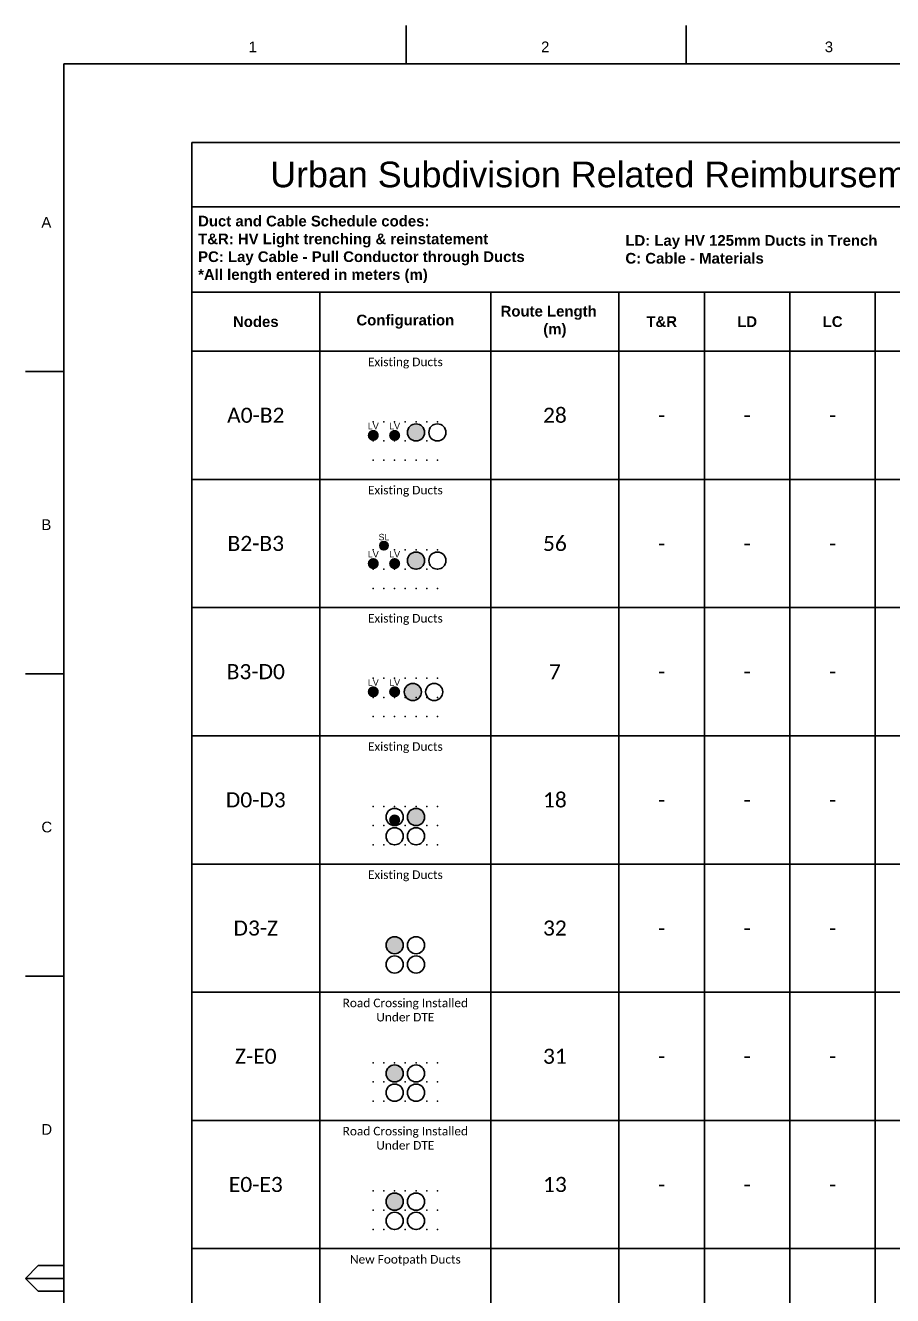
# Paper-space layout 'Duct B (2)' of a CAD drawing. Header units: metres, sheet in millimetres. Extents: x -9 to 824, y -9 to 577.
# Drawn here: x -8.9 to 194, y 280.2 to 577.4 of the extents above; entities that cross this region are included whole.
import ezdxf
from ezdxf.enums import TextEntityAlignment as Align

# ---------------------------------------------------------------- set-up
doc = ezdxf.new("R2010")
doc.units = ezdxf.units.M
doc.layers.get('0').update_dxf_attribs({"color": 6})
doc.layers.add('_User Miscellaneous10', color=252, linetype='Continuous', lineweight=13, plot=False, transparency=0.75)
doc.layers.add('Notes', color=7, linetype='Continuous')
doc.styles.add('ARIAL', font='arial.ttf', dxfattribs={"height": 2})
doc.styles.get("Standard").update_dxf_attribs({"font": 'arial.ttf'})
doc.linetypes.add('IE Trench HV', pattern='A,4,-0.4,["/",Standard,S=2,R=0,X=0.25,Y=-1],-1.6', length=6)

# ---------------------------------------------------------------- blocks, each defined once
blk = doc.blocks.new('A1_FRAME_TITLE')
at = {"layer": 'Notes'}
for p, q in [((89.14, 574.39), (89.14, 583.39)), ((154.65, 574.39), (154.65, 583.39)), ((9, 574.39), (9, 5.97)), ((9, 502.43), (0, 502.43)), ((8.99, 431.68), (0, 431.68)), ((8.99, 360.93), (0, 360.93)), ((0, 290.18), (3, 293.18)), ((3, 293.18), (8.99, 293.18)), ((0, 290.18), (9, 290.18)), ((3, 287.18), (0, 290.18)), ((8.99, 287.18), (3, 287.18))]:
    blk.add_line(p, q, dxfattribs=at)
at = {"layer": 'Notes', "flags": 128}
for points in [[(149.5, 574.39), (9, 574.39)], [(824.37, 574.39), (149.5, 574.39)]]:
    blk.add_lwpolyline(points, dxfattribs=at)
at = {"layer": 'Notes', "style": 'ARIAL'}
for s, p in [('1', (52.24, 577.12)), ('2', (120.7, 577.12)), ('3', (187.09, 577.12)), ('A', (3.74, 536.06)), ('B', (3.74, 465.31)), ('C', (3.74, 394.56)), ('D', (3.74, 323.81))]:
    blk.add_text(s, height=2.5, dxfattribs=at).set_placement(p)
at = {"layer": 'Notes', "style": 'ARIAL', "flags": 8}
blk.add_attdef('VERSION_NO', text='', height=1.5, rotation=90, dxfattribs=at).set_placement((261.75, 40.04), align=Align.MIDDLE_CENTER)
at = {"layer": 'Notes', "style": 'ARIAL'}
for tag, height, p in [('CAP_NO', 2, (496.37, 44.97)), ('IE_NUM', 2, (496.37, 38.97)), ('REF_1', 2, (321.87, 32.97)), ('GEN_WO', 2.5, (427.37, 32.97)), ('HV_SWITCH', 2, (496.37, 32.97)), ('REF_2', 2, (321.87, 26.97)), ('OH_WO', 2.5, (427.37, 26.97)), ('UBD_REF', 2, (496.37, 26.97)), ('REF_3', 2, (321.87, 20.97)), ('UG_WO', 2.5, (427.37, 20.97)), ('GIS_MAP_No', 2, (496.37, 20.97)), ('REF_4', 2, (321.87, 14.97)), ('SUB_WO', 2.5, (427.37, 14.97)), ('HV_OP_DIAG', 2, (496.37, 14.97)), ('LGA', 2, (496.37, 8.97))]:
    blk.add_attdef(tag, text='', height=height, dxfattribs=at).set_placement(p, align=Align.MIDDLE_LEFT)
for tag, height, p in [('T1', 4, (679.37, 41.13)), ('T2', 4, (679.37, 35.13)), ('REF_No_1', 2.5, (306.87, 32.97)), ('T3', 4, (679.37, 29.13)), ('REF_No_2', 2.5, (306.87, 26.97)), ('DRAWN', 2.5, (561.87, 25.97)), ('T4', 4, (679.37, 23.13)), ('NUM', 8, (791.37, 20.97)), ('REV', 8, (819.37, 20.97)), ('REF_No_3', 2.5, (306.87, 20.97)), ('DATE', 2.5, (561.87, 17.97)), ('T5', 4, (679.37, 17.13)), ('REF_No_4', 2.5, (306.87, 14.97)), ('T6', 4, (679.37, 11.13)), ('CHD', 2.5, (561.87, 9.97)), ('DESIGN', 2.5, (601.87, 9.97)), ('NS', 2.5, (789.8, 8.94)), ('SHTS', 2.5, (804.81, 8.95))]:
    blk.add_attdef(tag, text='', height=height, dxfattribs=at).set_placement(p, align=Align.MIDDLE_CENTER)
blk.add_attdef('scale', text='', height=2.5, dxfattribs=at).set_placement((560.29, 33.27), align=Align.CENTER)
blk.add_attdef('ExportID', (9.08, 2.39), '', height=2.5, dxfattribs=at)
at = {"layer": 'Notes', "style": 'ARIAL', "flags": 1}
for tag, p, height in [('ProjectType', (14.17, -26.8), 2.5), ('ProjectNumber', (23.56, -26.82), 0.1), ('DrawingNumber', (35.51, -26.8), 0.1), ('ProjectDescription', (47.56, -26.83), 0.1), ('ExportDate', (60.28, -26.79), 2.5), ('ExportUserName', (69.15, -26.8), 2.5), ('DesignerCompanyName', (81.48, -26.79), 2.5), ('ExportAreaOfInterest', (97.1, -26.81), 2.5), ('GIS_SUCCESS', (112, -26.78), 2.5), ('CAD_SUCCESS', (121.79, -26.78), 2.5), ('DEPOTCODE', (132.11, -26.88), 2.5), ('ExportCategories', (140.08, -26.8), 2.5), ('Comments', (154.38, -26.88), 2.5)]:
    blk.add_attdef(tag, p, '', height=height, dxfattribs=at)
blk = doc.blocks.new('*T437')
at = {"layer": 'Notes', "color": 0, "linetype": 'ByBlock', "lineweight": -2, "transparency": 16777216}
for p, q in [((0, 0), (300, 0)), ((0, 0), (0, -48.82)), ((300, 0), (300, -48.82)), ((0, -15), (300, -15)), ((0, -35), (300, -35)), ((30, -35), (30, -48.82)), ((70, -35), (70, -48.82)), ((100, -35), (100, -48.82)), ((120, -35), (120, -48.82)), ((140, -35), (140, -48.82)), ((160, -35), (160, -48.82)), ((180, -35), (180, -48.82)), ((200, -35), (200, -48.82)), ((220, -35), (220, -48.82)), ((260, -35), (260, -48.82)), ((0, -48.82), (30, -48.82)), ((100, -48.82), (120, -48.82)), ((220, -48.82), (300, -48.82))]:
    blk.add_line(p, q, dxfattribs=at)
at = {"layer": 'Notes', "linetype": 'ByBlock', "lineweight": -2, "transparency": 16777216}
for p, q in [((0, -48.82), (0, -468.82)), ((30, -48.82), (100, -48.82)), ((30, -48.82), (30, -468.82)), ((70, -48.82), (70, -468.82)), ((100, -48.82), (100, -468.82)), ((120, -48.82), (220, -48.82)), ((120, -48.82), (120, -468.82)), ((140, -48.82), (140, -468.82)), ((160, -48.82), (160, -468.82)), ((180, -48.82), (180, -468.82)), ((200, -48.82), (200, -468.82)), ((220, -48.82), (220, -468.82)), ((260, -48.82), (260, -468.82)), ((300, -48.82), (300, -468.82)), ((0, -78.82), (300, -78.82)), ((0, -108.82), (300, -108.82)), ((0, -138.82), (300, -138.82)), ((0, -168.82), (300, -168.82)), ((0, -198.82), (300, -198.82)), ((0, -228.82), (300, -228.82)), ((0, -258.82), (300, -258.82)), ((0, -288.82), (300, -288.82)), ((0, -318.82), (300, -318.82)), ((0, -348.82), (300, -348.82)), ((0, -378.82), (300, -378.82)), ((0, -408.82), (300, -408.82)), ((0, -438.82), (300, -438.82)), ((0, -468.82), (300, -468.82))]:
    blk.add_line(p, q, dxfattribs=at)
at = {"layer": 'Notes', "color": 0, "lineweight": 35, "transparency": 16777216}
for s, insert, char_height, width, attachment_point in [('Urban Subdivision Related Reimbursement - Duct and Cable Schedule', (150, -7.5), 6, 297, 5), ('{\\fArial|b1|i0|c0|p34;Duct and Cable Schedule codes:\\PT&R: HV Light trenching & reinstatement\\PPC: Lay Cable - Pull Conductor through Ducts\\P*All length entered in meters (m)}', (1.5, -25), 2.5, 97, 4), ('{\\fArial|b1|i0|c0|p34;LD: Lay HV 125mm Ducts in Trench\\PC: Cable - Materials}', (101.5, -25), 2.5, 117, 4), ('{\\fArial|b1|i0|c0|p34;LC: Lay HV Cable - Directly Buried in Trench\\PD: Lay HV duct in SL/LV Trench}', (221.5, -25), 2.5, 77, 4), ('{\\fArial|b1|i0|c0|p34;Route Length     (m)}', (85, -41.91), 2.5, 27, 5), ('{\\fArial|b1|i0|c0|p34;Other Duct Reimbursement            (m) x ($) }', (240, -41.91), 2.5, 37, 5), ('{\\fArial|b1|i0|c0|p34;Existing Duct Usage       (m) x ($)}', (280, -41.91), 2.5, 37, 5), ('{\\fArial|b1|i0|c0|p34;Nodes}', (15, -41.91), 2.5, 27, 5), ('{\\fArial|b1|i0|c0|p34;Configuration}', (50, -41.91), 2.5, 37, 5), ('{\\fArial|b1|i0|c0|p34;T&R}', (110, -41.91), 2.5, 17, 5), ('{\\fArial|b1|i0|c0|p34;LD}', (130, -41.91), 2.5, 17, 5), ('{\\fArial|b1|i0|c0|p34;LC}', (150, -41.91), 2.5, 17, 5), ('{\\fArial|b1|i0|c0|p34;PC}', (170, -41.91), 2.5, 17, 5), ('{\\fArial|b1|i0|c0|p34;C}', (190, -41.91), 2.5, 17, 5), ('{\\fArial|b1|i0|c0|p34;D}', (210, -41.91), 2.5, 17, 5), ('{\\fCalibri|b0|i0|c0;\\C7;Existing Ducts', (50, -50.32), 2, 37, 2), ('Installed by the same developer under URS18266', (280, -63.82), 3, 37, 5), ('{\\fCalibri|b0|i0|c0;\\C7;A0-B2', (15, -63.82), 3.5278, 27, 5), ('{\\fCalibri|b0|i0|c0|p34;\\C7;28', (85, -63.82), 3.5278, 27, 5), ('{\\fCalibri|b0|i0|c0;\\C7;-', (110, -63.82), 3.5278, 17, 5), ('{\\fCalibri|b0|i0|c0;\\C7;-', (130, -63.82), 3.5278, 17, 5), ('{\\fCalibri|b0|i0|c0;\\C7;-', (150, -63.82), 3.5278, 17, 5), ('{\\fCalibri|b0|i0|c0;\\C7;-', (170, -63.82), 3.5278, 17, 5), ('{\\fCalibri|b0|i0|c0;\\C7;-', (190, -63.82), 3.5278, 17, 5), ('{\\fCalibri|b0|i0|c0;\\C7;-', (210, -63.82), 3.5278, 17, 5), ('{\\fCalibri|b0|i0|c0;\\C7;', (240, -63.82), 3.5278, 37, 5), ('{\\fCalibri|b0|i0|c0;\\C7;Existing Ducts', (50, -80.32), 2, 37, 2), ('Installed by the same developer under URS18266', (280, -93.82), 3, 37, 5), ('{\\fCalibri|b0|i0|c0;\\C7;B2-B3', (15, -93.82), 3.5278, 27, 5), ('{\\fCalibri|b0|i0|c0;\\C7;56', (85, -93.82), 3.5278, 27, 5), ('{\\fCalibri|b0|i0|c0;\\C7;-', (110, -93.82), 3.5278, 17, 5), ('{\\fCalibri|b0|i0|c0;\\C7;-', (130, -93.82), 3.5278, 17, 5), ('{\\fCalibri|b0|i0|c0;\\C7;-', (150, -93.82), 3.5278, 17, 5), ('{\\fCalibri|b0|i0|c0;\\C7;-', (170, -93.82), 3.5278, 17, 5), ('{\\fCalibri|b0|i0|c0;\\C7;-', (190, -93.82), 3.5278, 17, 5), ('{\\fCalibri|b0|i0|c0;\\C7;-', (210, -93.82), 3.5278, 17, 5), ('{\\fCalibri|b0|i0|c0;\\C7;', (240, -93.82), 3.5278, 37, 5), ('{\\fCalibri|b0|i0|c0;\\C7;Existing Ducts', (50, -110.32), 2, 37, 2), ('Installed by the same developer under URS18266', (280, -123.82), 3, 37, 5), ('{\\fCalibri|b0|i0|c0;\\C7;B3-D0', (15, -123.82), 3.5278, 27, 5), ('{\\fCalibri|b0|i0|c0;\\C7;7', (85, -123.82), 3.5278, 27, 5), ('{\\fCalibri|b0|i0|c0;\\C7;-', (110, -123.82), 3.5278, 17, 5), ('{\\fCalibri|b0|i0|c0;\\C7;-', (130, -123.82), 3.5278, 17, 5), ('{\\fCalibri|b0|i0|c0;\\C7;-', (150, -123.82), 3.5278, 17, 5), ('{\\fCalibri|b0|i0|c0;\\C7;-', (170, -123.82), 3.5278, 17, 5), ('{\\fCalibri|b0|i0|c0;\\C7;-', (190, -123.82), 3.5278, 17, 5), ('{\\fCalibri|b0|i0|c0;\\C7;-', (210, -123.82), 3.5278, 17, 5), ('{\\fCalibri|b0|i0|c0;\\C7;', (240, -123.82), 3.5278, 37, 5), ('{\\fCalibri|b0|i0|c0;\\C7;Existing Ducts', (50, -140.32), 2, 37, 2), ('Installed by the same developer under URS18266', (280, -153.82), 3, 37, 5), ('{\\fCalibri|b0|i0|c0;\\C7;D0-D3', (15, -153.82), 3.5278, 27, 5), ('{\\fCalibri|b0|i0|c0;\\C7;18', (85, -153.82), 3.5278, 27, 5), ('{\\fCalibri|b0|i0|c0;\\C7;-', (110, -153.82), 3.5278, 17, 5), ('{\\fCalibri|b0|i0|c0;\\C7;-', (130, -153.82), 3.5278, 17, 5), ('{\\fCalibri|b0|i0|c0;\\C7;-', (150, -153.82), 3.5278, 17, 5), ('{\\fCalibri|b0|i0|c0;\\C7;-', (170, -153.82), 3.5278, 17, 5), ('{\\fCalibri|b0|i0|c0;\\C7;-', (190, -153.82), 3.5278, 17, 5), ('{\\fCalibri|b0|i0|c0;\\C7;-', (210, -153.82), 3.5278, 17, 5), ('{\\fCalibri|b0|i0|c0;\\C7;', (240, -153.82), 3.5278, 37, 5), ('{\\fCalibri|b0|i0|c0;\\C7;Existing Ducts', (50, -170.32), 2, 37, 2), ('Installed by the same developer under URS18266', (280, -183.82), 3, 37, 5), ('{\\fCalibri|b0|i0|c0;\\C7;D3-Z', (15, -183.82), 3.5278, 27, 5), ('{\\fCalibri|b0|i0|c0;\\C7;32', (85, -183.82), 3.5278, 27, 5), ('{\\fCalibri|b0|i0|c0;\\C7;-', (110, -183.82), 3.5278, 17, 5), ('{\\fCalibri|b0|i0|c0;\\C7;-', (130, -183.82), 3.5278, 17, 5), ('{\\fCalibri|b0|i0|c0;\\C7;-', (150, -183.82), 3.5278, 17, 5), ('{\\fCalibri|b0|i0|c0;\\C7;-', (170, -183.82), 3.5278, 17, 5), ('{\\fCalibri|b0|i0|c0;\\C7;-', (190, -183.82), 3.5278, 17, 5), ('{\\fCalibri|b0|i0|c0;\\C7;-', (210, -183.82), 3.5278, 17, 5), ('{\\fCalibri|b0|i0|c0;\\C7;', (240, -183.82), 3.5278, 37, 5), ('{\\fCalibri|b0|i0|c0;\\C7;Road Crossing Installed Under DTE', (50, -200.32), 2, 37, 2), ('Installed by the same developer under URS18266', (280, -213.82), 3, 37, 5), ('{\\fCalibri|b0|i0|c0;\\C7;Z-E0', (15, -213.82), 3.5278, 27, 5), ('{\\fCalibri|b0|i0|c0;\\C7;31', (85, -213.82), 3.5278, 27, 5), ('{\\fCalibri|b0|i0|c0;\\C7;-', (110, -213.82), 3.5278, 17, 5), ('{\\fCalibri|b0|i0|c0;\\C7;-', (130, -213.82), 3.5278, 17, 5), ('{\\fCalibri|b0|i0|c0;\\C7;-', (150, -213.82), 3.5278, 17, 5), ('{\\fCalibri|b0|i0|c0;\\C7;-', (170, -213.82), 3.5278, 17, 5), ('{\\fCalibri|b0|i0|c0;\\C7;-', (190, -213.82), 3.5278, 17, 5), ('{\\fCalibri|b0|i0|c0;\\C7;-', (210, -213.82), 3.5278, 17, 5), ('{\\fCalibri|b0|i0|c0;\\C7;', (240, -213.82), 3.5278, 37, 5), ('{\\fCalibri|b0|i0|c0;\\C7;Road Crossing Installed Under DTE', (50, -230.32), 2, 37, 2), ('Installed by the same developer under URS18266', (280, -243.82), 3, 37, 5), ('{\\fCalibri|b0|i0|c0;\\C7;E0-E3', (15, -243.82), 3.5278, 27, 5), ('{\\fCalibri|b0|i0|c0;\\C7;13', (85, -243.82), 3.5278, 27, 5), ('{\\fCalibri|b0|i0|c0;\\C7;-', (110, -243.82), 3.5278, 17, 5), ('{\\fCalibri|b0|i0|c0;\\C7;-', (130, -243.82), 3.5278, 17, 5), ('{\\fCalibri|b0|i0|c0;\\C7;-', (150, -243.82), 3.5278, 17, 5), ('{\\fCalibri|b0|i0|c0;\\C7;-', (170, -243.82), 3.5278, 17, 5), ('{\\fCalibri|b0|i0|c0;\\C7;-', (190, -243.82), 3.5278, 17, 5), ('{\\fCalibri|b0|i0|c0;\\C7;-', (210, -243.82), 3.5278, 17, 5), ('{\\fCalibri|b0|i0|c0;\\C7;', (240, -243.82), 3.5278, 37, 5), ('{\\fCalibri|b0|i0|c0;\\C7;New Footpath Ducts', (50, -260.32), 2, 37, 2), ('{\\fCalibri|b0|i0|c0;\\C7;E3-E4', (15, -273.82), 3.5278, 27, 5), ('{\\fCalibri|b0|i0|c0;\\C7;13', (85, -273.82), 3.5278, 27, 5), ('{\\fCalibri|b0|i0|c0;\\C7;-', (110, -273.82), 3.5278, 17, 5), ('{\\fCalibri|b0|i0|c0;\\C7;-', (130, -273.82), 3.5278, 17, 5), ('{\\fCalibri|b0|i0|c0;\\C7;-', (150, -273.82), 3.5278, 17, 5), ('{\\fCalibri|b0|i0|c0;\\C7;-', (170, -273.82), 3.5278, 17, 5), ('{\\fCalibri|b0|i0|c0;\\C7;-', (190, -273.82), 3.5278, 17, 5), ('{\\fCalibri|b0|i0|c0;\\C7;-', (210, -273.82), 3.5278, 17, 5), ('{\\fCalibri|b0|i0|c0;\\C7;', (240, -273.82), 3.5278, 37, 5), ('{\\fCalibri|b0|i0|c0;\\C7;-', (280, -273.82), 3.5278, 37, 5), ('{\\fCalibri|b0|i0|c0;\\C7;New Footpath Ducts', (50, -290.32), 2, 37, 2), ('{\\fCalibri|b0|i0|c0;\\C7;E4-F0', (15, -303.82), 3.5278, 27, 5), ('{\\fCalibri|b0|i0|c0;\\C7;27', (85, -303.82), 3.5278, 27, 5), ('{\\fCalibri|b0|i0|c0;\\C7;-', (110, -303.82), 3.5278, 17, 5), ('{\\fCalibri|b0|i0|c0;\\C7;-', (130, -303.82), 3.5278, 17, 5), ('{\\fCalibri|b0|i0|c0;\\C7;-', (150, -303.82), 3.5278, 17, 5), ('{\\fCalibri|b0|i0|c0;\\C7;-', (170, -303.82), 3.5278, 17, 5), ('{\\fCalibri|b0|i0|c0;\\C7;-', (190, -303.82), 3.5278, 17, 5), ('{\\fCalibri|b0|i0|c0;\\C7;-', (210, -303.82), 3.5278, 17, 5), ('{\\fCalibri|b0|i0|c0;\\C7;', (240, -303.82), 3.5278, 37, 5), ('{\\fCalibri|b0|i0|c0;\\C7;-', (280, -303.82), 3.5278, 37, 5), ('{\\fCalibri|b0|i0|c0;\\C7;Road Crossing Installed Under DTE', (50, -320.32), 2, 37, 2), ('{\\fCalibri|b0|i0|c0;\\C7;F0-F1', (15, -333.82), 3.5278, 27, 5), ('{\\fCalibri|b0|i0|c0;\\C7;18', (85, -333.82), 3.5278, 27, 5), ('{\\fCalibri|b0|i0|c0;\\C7;-', (110, -333.82), 3.5278, 17, 5), ('{\\fCalibri|b0|i0|c0;\\C7;-', (130, -333.82), 3.5278, 17, 5), ('{\\fCalibri|b0|i0|c0;\\C7;-', (150, -333.82), 3.5278, 17, 5), ('{\\fCalibri|b0|i0|c0;\\C7;-', (170, -333.82), 3.5278, 17, 5), ('{\\fCalibri|b0|i0|c0;\\C7;-', (190, -333.82), 3.5278, 17, 5), ('{\\fCalibri|b0|i0|c0;\\C7;-', (210, -333.82), 3.5278, 17, 5), ('{\\fCalibri|b0|i0|c0;\\C7;', (240, -333.82), 3.5278, 37, 5), ('{\\fCalibri|b0|i0|c0;\\C7;-', (280, -333.82), 3.5278, 37, 5), ('{\\fCalibri|b0|i0|c0;\\C7;New Footpath Ducts', (50, -350.32), 2, 37, 2), ('{\\fCalibri|b0|i0|c0;\\C7;F1-E5', (15, -363.82), 3.5278, 27, 5), ('{\\fCalibri|b0|i0|c0;\\C7;6', (85, -363.82), 3.5278, 27, 5), ('{\\fCalibri|b0|i0|c0;\\C7;-', (110, -363.82), 3.5278, 17, 5), ('{\\fCalibri|b0|i0|c0;\\C7;-', (130, -363.82), 3.5278, 17, 5), ('{\\fCalibri|b0|i0|c0;\\C7;-', (150, -363.82), 3.5278, 17, 5), ('{\\fCalibri|b0|i0|c0;\\C7;-', (170, -363.82), 3.5278, 17, 5), ('{\\fCalibri|b0|i0|c0;\\C7;-', (190, -363.82), 3.5278, 17, 5), ('{\\fCalibri|b0|i0|c0;\\C7;-', (210, -363.82), 3.5278, 17, 5), ('{\\fCalibri|b0|i0|c0;\\C7;', (240, -363.82), 3.5278, 37, 5), ('{\\fCalibri|b0|i0|c0;\\C7;-', (280, -363.82), 3.5278, 37, 5), ('{\\fCalibri|b0|i0|c0;\\C7;New Footpath Ducts', (50, -380.32), 2, 37, 2), ('{\\fCalibri|b0|i0|c0;\\C7;E5-E6', (15, -393.82), 3.5278, 27, 5), ('{\\fCalibri|b0|i0|c0;\\C7;13', (85, -393.82), 3.5278, 27, 5), ('{\\fCalibri|b0|i0|c0;\\C7;-', (110, -393.82), 3.5278, 17, 5), ('{\\fCalibri|b0|i0|c0;\\C7;-', (130, -393.82), 3.5278, 17, 5), ('{\\fCalibri|b0|i0|c0;\\C7;-', (150, -393.82), 3.5278, 17, 5), ('{\\fCalibri|b0|i0|c0;\\C7;-', (170, -393.82), 3.5278, 17, 5), ('{\\fCalibri|b0|i0|c0;\\C7;-', (190, -393.82), 3.5278, 17, 5), ('{\\fCalibri|b0|i0|c0;\\C7;-', (210, -393.82), 3.5278, 17, 5), ('{\\fCalibri|b0|i0|c0;\\C7;', (240, -393.82), 3.5278, 37, 5), ('{\\fCalibri|b0|i0|c0;\\C7;-', (280, -393.82), 3.5278, 37, 5), ('{\\fCalibri|b0|i0|c0;\\C7;New Footpath Ducts', (50, -410.32), 2, 37, 2), ('{\\fCalibri|b0|i0|c0;\\C7;E6-E7', (15, -423.82), 3.5278, 27, 5), ('{\\fCalibri|b0|i0|c0;\\C7;16', (85, -423.82), 3.5278, 27, 5), ('{\\fCalibri|b0|i0|c0;\\C7;-', (110, -423.82), 3.5278, 17, 5), ('{\\fCalibri|b0|i0|c0;\\C7;-', (130, -423.82), 3.5278, 17, 5), ('{\\fCalibri|b0|i0|c0;\\C7;-', (150, -423.82), 3.5278, 17, 5), ('{\\fCalibri|b0|i0|c0;\\C7;-', (170, -423.82), 3.5278, 17, 5), ('{\\fCalibri|b0|i0|c0;\\C7;-', (190, -423.82), 3.5278, 17, 5), ('{\\fCalibri|b0|i0|c0;\\C7;-', (210, -423.82), 3.5278, 17, 5), ('{\\fCalibri|b0|i0|c0;\\C7;', (240, -423.82), 3.5278, 37, 5), ('{\\fCalibri|b0|i0|c0;\\C7;-', (280, -423.82), 3.5278, 37, 5), ('{\\fCalibri|b0|i0|c0;\\C7;New Footpath Ducts', (50, -440.32), 2, 37, 2), ('{\\fCalibri|b0|i0|c0;\\C7;E0-E1', (15, -453.82), 3.5278, 27, 5), ('{\\fCalibri|b0|i0|c0;\\C7;70', (85, -453.82), 3.5278, 27, 5), ('{\\fCalibri|b0|i0|c0;\\C7;-', (110, -453.82), 3.5278, 17, 5), ('{\\fCalibri|b0|i0|c0;\\C7;-', (130, -453.82), 3.5278, 17, 5), ('{\\fCalibri|b0|i0|c0;\\C7;-', (150, -453.82), 3.5278, 17, 5), ('{\\fCalibri|b0|i0|c0;\\C7;-', (170, -453.82), 3.5278, 17, 5), ('{\\fCalibri|b0|i0|c0;\\C7;-', (190, -453.82), 3.5278, 17, 5), ('{\\fCalibri|b0|i0|c0;\\C7;-', (210, -453.82), 3.5278, 17, 5), ('{\\fCalibri|b0|i0|c0;\\C7;', (240, -453.82), 3.5278, 37, 5), ('{\\fCalibri|b0|i0|c0;\\C7;-', (280, -453.82), 3.5278, 37, 5)]:
    blk.add_mtext(s, dxfattribs=dict(at, insert=insert, char_height=char_height, width=width, attachment_point=attachment_point))
blk = doc.blocks.new('*U434')
at = {"transparency": 33554687}
h = blk.add_hatch(color=5, dxfattribs=at)
h.dxf.hatch_style = 1
h.paths.add_polyline_path([(2, 2, 1), (-2, 2, 1)])
blk.add_circle((0, 2), 2, dxfattribs=at)
blk = doc.blocks.new('*U216')
blk.add_circle((0, 2), 2)
blk = doc.blocks.new('*U433')
at = {"layer": '_User Miscellaneous10', "transparency": 33554687}
for p in [(-7.5, 9.5), (-5, 9.5), (-2.5, 9.5), (0, 9.5), (2.5, 9.5), (5, 9.5), (7.5, 9.5), (-7.5, 5), (-5, 5), (-2.5, 5), (0, 5), (2.5, 5), (5, 5), (7.5, 5), (-7.5, 0.5), (-5, 0.5), (-2.5, 0.5), (0, 0.5), (2.5, 0.5), (5, 0.5), (7.5, 0.5)]:
    blk.add_point(p, dxfattribs=at)
blk = doc.blocks.new('*U214')
h = blk.add_hatch(color=5)
h.dxf.hatch_style = 1
h.paths.add_polyline_path([(1.3, 1.3, 1), (-1.3, 1.3, 1)])
at = {"color": 1, "insert": (0, 3.5), "char_height": 1.5, "width": 1.4, "attachment_point": 5}
blk.add_mtext('{\\C5;LV}', dxfattribs=at)
blk = doc.blocks.new('*U215')
h = blk.add_hatch(color=4)
h.dxf.hatch_style = 1
h.paths.add_polyline_path([(1, 1, 1), (-1, 1, 1)])
blk.add_circle((0, 1), 1)
at = {"color": 4, "insert": (0, 3), "char_height": 1.5, "width": 1.4, "attachment_point": 5}
blk.add_mtext('SL', dxfattribs=at)
blk = doc.blocks.new('*U436')
at = {"transparency": 33554687}
h = blk.add_hatch(color=5, dxfattribs=at)
h.dxf.hatch_style = 1
h.paths.add_polyline_path([(1.3, 1.3, 1), (-1.3, 1.3, 1)])
blk.add_circle((0, 2), 2, dxfattribs=at)

psp = doc.layouts.new('Duct B (2)')

# ---------------------------------------------------------------- block references
psp.add_blockref('*T437', (30, 550))
at = {"layer": 'Notes', "transparency": 33554687}
for name, p in [('A1_FRAME_TITLE', (-8.92, -5.97)), ('*U433', (80, 475.18)), ('*U433', (80, 445.18)), ('*U433', (80, 415.18)), ('*U433', (80, 385.18)), ('*U433', (80, 325.18)), ('*U433', (80, 295.18))]:
    psp.add_blockref(name, p, dxfattribs=at)
at = {"layer": 'Notes', "color": 6, "linetype": 'IE Trench HV', "transparency": 33554687}
for name, p in [('*U214', (72.5, 480.18)), ('*U214', (77.5, 480.18)), ('*U434', (82.5, 480.18)), ('*U216', (87.5, 480.18)), ('*U215', (75, 454.68)), ('*U214', (72.5, 450.18)), ('*U214', (77.5, 450.18)), ('*U434', (82.5, 450.18)), ('*U216', (87.5, 450.18)), ('*U214', (72.5, 420.18)), ('*U214', (77.5, 420.18)), ('*U434', (81.76, 419.44)), ('*U216', (86.76, 419.44)), ('*U436', (77.5, 390.18)), ('*U434', (82.5, 390.18)), ('*U216', (77.5, 385.68)), ('*U216', (82.5, 385.68)), ('*U434', (77.5, 360.18)), ('*U216', (82.5, 360.18)), ('*U216', (77.5, 355.68)), ('*U216', (82.5, 355.68)), ('*U434', (77.5, 330.18)), ('*U216', (82.5, 330.18)), ('*U216', (77.5, 325.68)), ('*U216', (82.5, 325.68)), ('*U434', (77.5, 300.18)), ('*U216', (82.5, 300.18)), ('*U216', (77.5, 295.68)), ('*U216', (82.5, 295.68))]:
    psp.add_blockref(name, p, dxfattribs=at)

doc.saveas('drawing.dxf')
